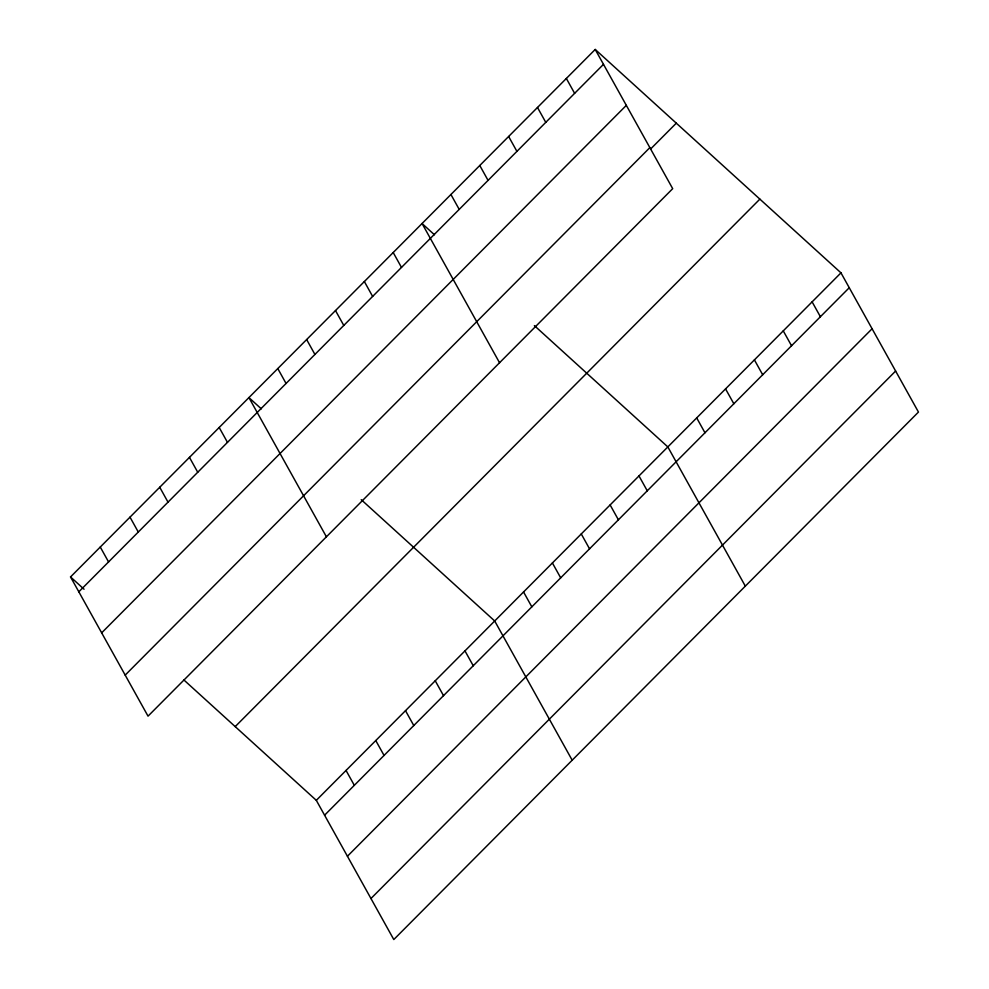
<?xml version="1.0" encoding="UTF-8"?>
<svg xmlns="http://www.w3.org/2000/svg" width="989" height="989" viewBox="0 0 989 989"><rect width="100%" height="100%" fill="white"/><g stroke="black" fill="none" stroke-linecap="round" stroke-linejoin="round"><path stroke-width="1.48" d="M595.205 49.45L672.693 188.664L148.029 716.147L70.54 576.933L595.205 49.45L840.971 272.853L918.46 412.067L393.795 939.55L316.307 800.336L183.954 680.024M78.823 591.818L603.488 64.334M101.657 632.849L626.321 105.366M125.183 675.116L649.847 147.633M650.663 148.956L676.303 123.168M235.209 726.606L759.873 199.123M316.307 800.336L840.971 272.853M324.59 815.208L849.254 287.725M347.436 856.239L872.1 328.756M370.962 898.519L895.626 371.036M434.455 234.789L422.068 223.514L499.544 362.74M534.369 325.604L667.835 446.917L745.323 586.131M261.319 408.853L248.919 397.59L326.407 536.804M361.22 499.668L494.698 620.993L572.186 760.207M70.54 576.933L84.053 589.221M812.117 301.868L820.4 316.74M783.263 330.87L791.546 345.754M754.409 359.885L762.692 374.769M566.351 78.465L574.621 93.337M725.555 388.9L733.838 403.772M537.484 107.467L545.767 122.352M696.689 417.902L704.972 432.786M508.63 136.482L516.913 151.366M479.776 165.497L488.059 180.381M638.981 475.932L647.263 490.816M450.922 194.512L459.205 209.384M610.126 504.946L618.409 519.818M581.272 533.949L589.543 548.833M393.202 252.529L401.485 267.413M552.406 562.964L560.689 577.848M364.348 281.544L372.63 296.428M523.552 591.978L531.835 606.863M335.494 310.558L343.776 325.43M306.639 339.561L314.922 354.445M464.966 650.886L473.249 665.758M277.785 368.576L286.056 383.46M435.234 680.766L443.517 695.65M405.502 710.658L413.785 725.543M219.187 427.483L227.47 442.355M375.771 740.551L384.053 755.435M189.455 457.375L197.738 472.248M346.039 770.443L354.322 785.328M159.736 487.256L168.006 502.14M130.004 517.148L138.275 532.033M100.272 547.041L108.555 561.925"/></g></svg>
